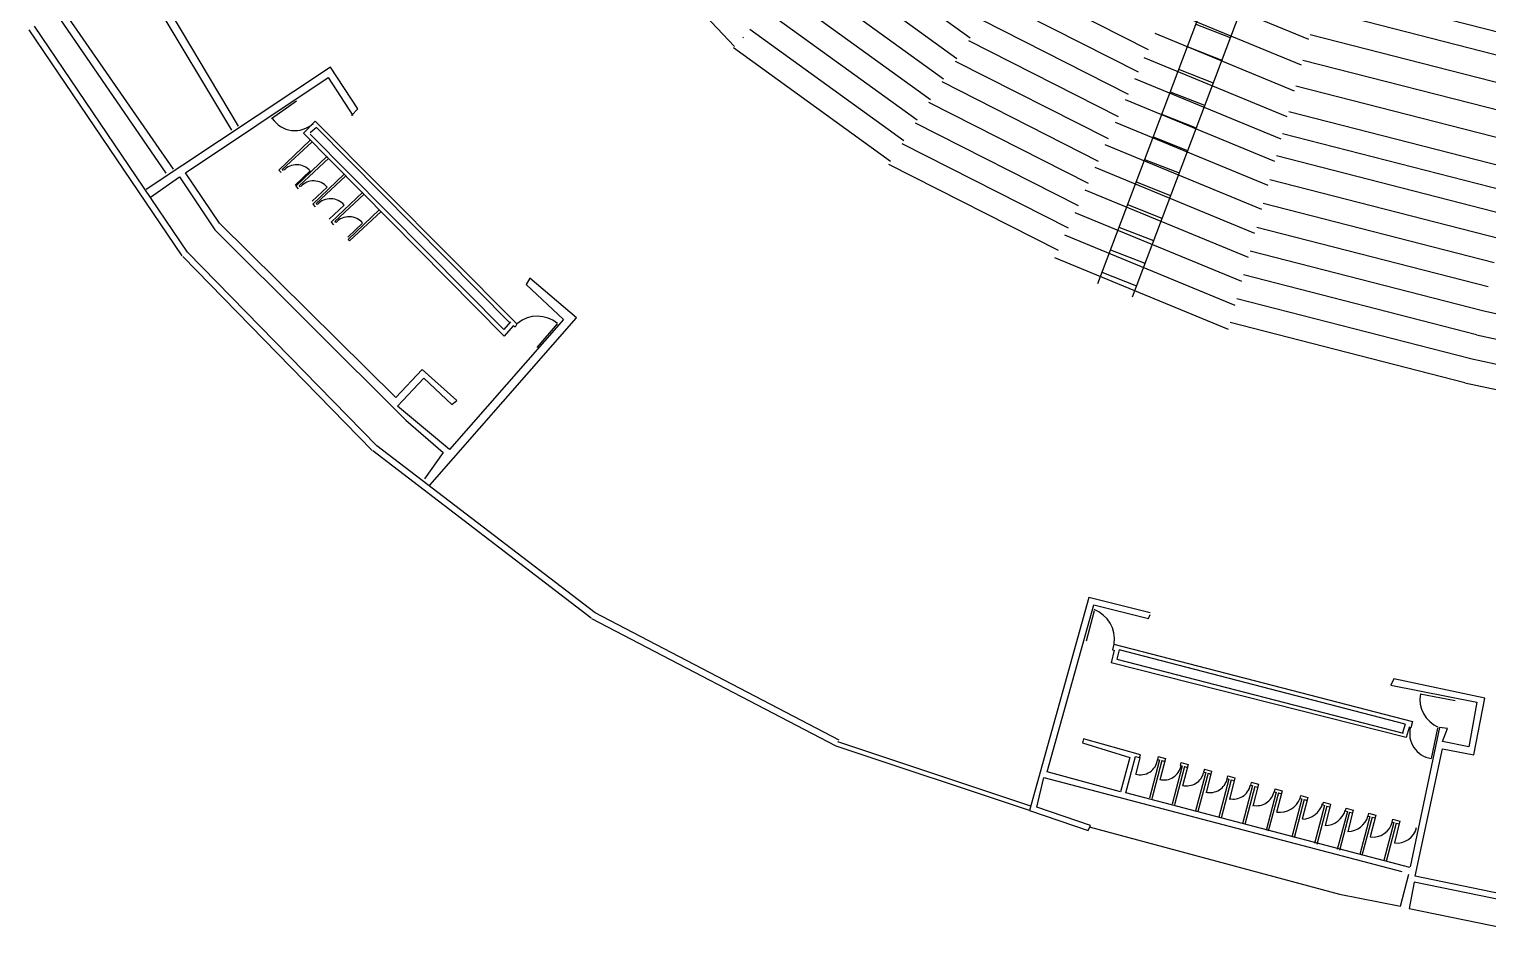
# Model space of a CAD drawing. Extents: x 12070 to 21316, y 9635 to 16827.
# Drawn here: x 12524 to 14416, y 9845 to 11035 of the extents above; entities that cross this region are included whole.
import ezdxf

# ---------------------------------------------------------------- set-up
doc = ezdxf.new("R2010")
doc.units = 0
doc.header["$LTSCALE"] = 192
doc.layers.add('EXIST', color=15, linetype='CONTINUOUS')

msp = doc.modelspace()

# ---------------------------------------------------------------- linework, layer by layer
at = {"layer": 'EXIST', "color": 0}
for p, q in [((14336, 11832.9), (13909.6, 10703.9)), ((14380.9, 11815.9), (13954.6, 10687)), ((12786.9, 10903.4), (12619.3, 11183.6)), ((12627.3, 11190.5), (12795, 10908.6)), ((13270, 11190.5), (13438.8, 11012.3)), ((13564.7, 11153.3), (13744.6, 11023.3)), ((13543.5, 11129.6), (13727.3, 10996.7)), ((13522.3, 11105.8), (13710.1, 10970)), ((13794.3, 11100.2), (13975.3, 11008.3)), ((14183.6, 11021.2), (14012.6, 11091.8)), ((14492.9, 11014.1), (14202.3, 11088.7)), ((13501.1, 11082.1), (13692.9, 10943.4)), ((13777, 11073.4), (13962.3, 10979.3)), ((12701.6, 10847.9), (12559.5, 11055)), ((12711.3, 10853.1), (12567.6, 11060.2)), ((13479.9, 11058.3), (13675.7, 10916.8)), ((13479.9, 11058.3), (13675.7, 10916.8)), ((14174.3, 10987.7), (13998.5, 11060.3)), ((14486, 10985.8), (14194.5, 11060.6)), ((12722.4, 10740.5), (12524, 11033.7)), ((12729.4, 10745.3), (12531.1, 11038.4)), ((13458.7, 11034.6), (13658.4, 10890.2)), ((13759.7, 11046.7), (13949.4, 10950.4)), ((14037, 11041.2), (14081.7, 11023.7)), ((13437.5, 11010.8), (13641.2, 10863.5)), ((13449.5, 11024.3), (13450.4, 11023.3)), ((13742.4, 11019.9), (13936.4, 10921.4)), ((14165.1, 10954.2), (13984.4, 11028.8)), ((14026, 11011.9), (14070.7, 10994.4)), ((14477.8, 10952.3), (14185.3, 11027.3)), ((13725.1, 10993.2), (13923.5, 10892.5)), ((14155.8, 10920.7), (13970.3, 10997.2)), ((14469.7, 10918.7), (14176.1, 10994.1)), ((12914.8, 10985.1), (12675.9, 10826.5)), ((12950.1, 10931.2), (12914.8, 10985.1)), ((14014.9, 10982.6), (14059.6, 10965.1)), ((12727, 10848.3), (12911.9, 10971.7)), ((12911.9, 10971.7), (12943.7, 10922.6)), ((13707.8, 10966.5), (13910.5, 10863.5)), ((14147.8, 10891.8), (13958.2, 10970)), ((14461.5, 10885.2), (14166.9, 10960.8)), ((12870.6, 10941.1), (12838.3, 10918.4)), ((13690.5, 10939.7), (13897.6, 10834.6)), ((14139.8, 10862.8), (13946, 10942.8)), ((14003.8, 10953.3), (14048.5, 10935.8)), ((12942, 10922.6), (12950.1, 10931.2)), ((13992.8, 10924.1), (14037.5, 10906.6)), ((14453.3, 10851.7), (14157.7, 10927.5)), ((12879.8, 10899.7), (12894.9, 10915)), ((13139.9, 10636.2), (12879.8, 10899.7)), ((12896.9, 10907.2), (12888.5, 10900)), ((12888.5, 10898.3), (13139.8, 10644.8)), ((12894.9, 10915), (13156.7, 10652.4)), ((13147.1, 10653.8), (12896.9, 10907.2)), ((13673.2, 10913), (13884.6, 10805.6)), ((14131.2, 10831.7), (13932.9, 10913.5)), ((14452.9, 10821), (14149.7, 10898.8)), ((12888.7, 10890.7), (12847.9, 10851.6)), ((12890.6, 10888), (12852.3, 10852.5)), ((13655.9, 10886.3), (13871.7, 10776.7)), ((14122.6, 10800.6), (13919.8, 10884.3)), ((13981.7, 10894.8), (14026.4, 10877.3)), ((12910.7, 10869.7), (12869.9, 10830.7)), ((12912.6, 10867.1), (12874.4, 10831.5)), ((13638.6, 10859.5), (13858.7, 10747.7)), ((13970.7, 10865.5), (14015.4, 10848)), ((14439.2, 10793.8), (14141.8, 10870.1)), ((12681.3, 10816.6), (12718.9, 10843)), ((12718.9, 10843), (12764.7, 10774.4)), ((12771.1, 10783), (12727, 10848.3)), ((12847.9, 10851.6), (12850.9, 10848.4)), ((12852.3, 10852.5), (12853.5, 10851.2)), ((12888.5, 10850.6), (12869.2, 10832.2)), ((12932.6, 10846.5), (12891.8, 10807.5)), ((12934.5, 10843.9), (12896.2, 10808.3)), ((14113.9, 10769.5), (13906.7, 10855)), ((12869.9, 10830.7), (12872.9, 10827.4)), ((12874.4, 10831.5), (12875.5, 10830.2)), ((12910.5, 10829.6), (12891.2, 10811.2)), ((12956.7, 10823.1), (12915.9, 10784.1)), ((14105.3, 10738.3), (13893.6, 10825.7)), ((13959.6, 10836.3), (14004.3, 10818.7)), ((14431.6, 10762.6), (14133.2, 10839.2)), ((12891.8, 10807.5), (12894.8, 10804.2)), ((12896.2, 10808.3), (12897.4, 10807)), ((12932.4, 10806.4), (12913.1, 10788)), ((12958.6, 10820.5), (12920.4, 10784.9)), ((13948.6, 10807), (13993.3, 10789.5)), ((14424, 10731.5), (14124.7, 10808.3)), ((12915.9, 10784.1), (12918.9, 10780.8)), ((12920.4, 10784.9), (12921.5, 10783.6)), ((12978.6, 10800.6), (12937.8, 10761.6)), ((12980.5, 10798), (12939.4, 10759.8)), ((14096.7, 10707.2), (13880.5, 10796.4)), ((12764.7, 10774.4), (13012.6, 10527.2)), ((12999.8, 10556.8), (12771.1, 10783)), ((12956.5, 10783), (12937.2, 10764.7)), ((14088.1, 10676.1), (13867.4, 10767.2)), ((13937.5, 10777.7), (13982.2, 10760.2)), ((14416.5, 10700.3), (14116.1, 10777.4)), ((12937.8, 10761.6), (12939.4, 10759.8)), ((13926.5, 10748.4), (13971.2, 10730.9)), ((14408.9, 10669.2), (14107.6, 10746.5)), ((12968.9, 10488), (12723.3, 10739.4)), ((12975, 10494), (12729.4, 10745.3)), ((14079.5, 10645), (13854.3, 10737.9)), ((13173.5, 10711.6), (13168.8, 10703.1)), ((13233.9, 10660.2), (13173.5, 10711.6)), ((13915.4, 10719.2), (13960.1, 10701.7)), ((14401.3, 10638), (14099, 10715.6)), ((13168.8, 10703.1), (13217.2, 10657.9)), ((14393.7, 10606.9), (14090.5, 10684.7)), ((13043.9, 10443), (13233.9, 10660.2)), ((13217.2, 10657.9), (13069.1, 10489)), ((13148.3, 10654.6), (13139.8, 10644.8)), ((13156.7, 10652.4), (13154.3, 10648)), ((13209, 10652), (13182.4, 10621.6)), ((14386.1, 10575.8), (14081.9, 10653.8)), ((14702.5, 10605.3), (14408.8, 10668.9)), ((13151.6, 10649.6), (13139.9, 10636.2)), ((13154.3, 10648), (13151.6, 10649.6)), ((14695.8, 10574), (14401.2, 10637.7)), ((14689, 10542.7), (14393.6, 10606.6)), ((13033.7, 10593.1), (12999.8, 10556.8)), ((13001.9, 10545.2), (13035.8, 10581.5)), ((13078.6, 10552.9), (13033.7, 10593.1)), ((13035.8, 10581.5), (13072.1, 10547.6)), ((14682.2, 10511.4), (14386, 10575.4)), ((13069.1, 10489), (13001.9, 10545.2)), ((13072.1, 10547.6), (13078.6, 10552.9)), ((13012.6, 10527.2), (13060.9, 10485.4)), ((13252.8, 10270.3), (12969.8, 10487.2)), ((13258, 10277.1), (12975, 10494)), ((13060.9, 10485.4), (13036.9, 10451.1)), ((13898.6, 10296.9), (13821.4, 10020.8)), ((13977.9, 10277.1), (13898.6, 10296.9)), ((13574.4, 10112), (13258, 10277.1)), ((13844.3, 10070.8), (13904.9, 10287.5)), ((13905.2, 10279.6), (13895.1, 10240.5)), ((13904.9, 10287.5), (13975.8, 10269.8)), ((13975.8, 10269.8), (13977.9, 10275)), ((13570.9, 10104.2), (13254, 10269.5)), ((13930.9, 10236.7), (13929.3, 10229.3)), ((13930.8, 10236.4), (14318, 10136.1)), ((13931.1, 10228.8), (13927.4, 10212.5)), ((13929.2, 10229.3), (13931.1, 10228.8)), ((13937.6, 10229), (13934.9, 10216.9)), ((13934.9, 10216.9), (14305.9, 10121.2)), ((14308.8, 10132.8), (13937.6, 10229)), ((14310.2, 10115.6), (13927.4, 10212.5)), ((14294, 10191.4), (14290.1, 10183.5)), ((14290.1, 10183.5), (14401.7, 10161.2)), ((14412.2, 10166.4), (14294, 10191.4)), ((14328.1, 10172.1), (14373.7, 10163.2)), ((14401.7, 10161.2), (14391.2, 10103.5)), ((14397.8, 10093), (14412.2, 10166.4)), ((14308.8, 10132.9), (14305.4, 10121.3)), ((14314, 10128.5), (14310.2, 10115.6)), ((14316, 10128), (14314, 10128.6)), ((14353.1, 10128.4), (14315, 9947.4)), ((14318, 10136.1), (14316, 10128)), ((14350.6, 10127.6), (14342.6, 10088.2)), ((14363.6, 10127.1), (14353.1, 10128.4)), ((14357, 10110), (14363.6, 10127.1)), ((13821.4, 10020.8), (13570.9, 10104.2)), ((13823.3, 10026.4), (13572.8, 10109.9)), ((13891.3, 10113.5), (13890.2, 10108.3)), ((13890.2, 10108.3), (13951.8, 10089.5)), ((13965.4, 10092.7), (13891.3, 10113.5)), ((14391.2, 10103.5), (14357, 10110)), ((13951.8, 10089.5), (13939.3, 10044.7)), ((13946.6, 10043.7), (13959.1, 10090.6)), ((13959.1, 10090.6), (13964.3, 10089.5)), ((13964.6, 10089.6), (13959.4, 10068.2)), ((13964.3, 10089.5), (13965.4, 10092.7)), ((13990.2, 10086.3), (13977, 10036.8)), ((13993.2, 10085.4), (13980, 10035.7)), ((13988.5, 10090.6), (13987.5, 10086.9)), ((13987.6, 10086.9), (13990.2, 10086.2)), ((13988.5, 10090.7), (13997.9, 10088.1)), ((13997.9, 10088.2), (13990.7, 10059.9)), ((13993.2, 10085.4), (13996.9, 10084.4)), ((14321.6, 9935.5), (14357, 10100.8)), ((14357, 10100.8), (14397.8, 10093)), ((13939.3, 10044.7), (13844.3, 10070.8)), ((14019.6, 10078.5), (14006.5, 10029)), ((14022.7, 10077.6), (14009.5, 10027.9)), ((14017.9, 10082.8), (14017, 10079.2)), ((14017, 10079.1), (14019.6, 10078.4)), ((14018, 10082.9), (14027.3, 10080.4)), ((14027.3, 10080.4), (14020.1, 10052.2)), ((14022.7, 10077.6), (14026.4, 10076.6)), ((14050, 10069.8), (14036.9, 10020.3)), ((14053, 10068.9), (14039.9, 10019.2)), ((14048.3, 10074.1), (14047.3, 10070.5)), ((14047.4, 10070.4), (14050, 10069.7)), ((14048.4, 10074.2), (14057.7, 10071.7)), ((14057.7, 10071.7), (14050.5, 10043.5)), ((14053, 10068.9), (14056.7, 10067.9)), ((14078.4, 10065.7), (14077.5, 10062)), ((14078.5, 10065.7), (14087.8, 10063.2)), ((13830.8, 10024.9), (13840.2, 10063.5)), ((13840.2, 10063.5), (14304.5, 9941.5)), ((14080.1, 10061.4), (14067, 10011.9)), ((14083.2, 10060.4), (14070, 10010.8)), ((14077.6, 10062), (14080.1, 10061.3)), ((14087.8, 10063.2), (14080.7, 10035)), ((14083.2, 10060.4), (14086.9, 10059.4)), ((14110.7, 10052.9), (14097.6, 10003.4)), ((14113.8, 10052), (14100.6, 10002.3)), ((14109, 10057.2), (14108.1, 10053.5)), ((14108.2, 10053.5), (14110.7, 10052.8)), ((14109.1, 10057.3), (14118.4, 10054.7)), ((14118.5, 10054.8), (14111.3, 10026.5)), ((14113.8, 10052), (14117.5, 10051)), ((14139.6, 10048.7), (14138.7, 10045.1)), ((14139.7, 10048.8), (14149.1, 10046.3)), ((14149.1, 10046.3), (14141.9, 10018.1)), ((14314.9, 9946.8), (13946.6, 10043.7)), ((14141.4, 10044.4), (14128.2, 9994.9)), ((14144.4, 10043.5), (14131.2, 9993.8)), ((14138.8, 10045), (14141.3, 10044.3)), ((14144.4, 10043.5), (14148.1, 10042.5)), ((14174.8, 10035.7), (14161.7, 9986.2)), ((14177.9, 10034.8), (14164.7, 9985.1)), ((14173.1, 10040), (14172.1, 10036.4)), ((14172.2, 10036.3), (14174.8, 10035.6)), ((14173.2, 10040.1), (14182.5, 10037.6)), ((14182.5, 10037.6), (14175.3, 10009.4)), ((14177.9, 10034.8), (14181.5, 10033.8)), ((14204.2, 10027.3), (14191.1, 9977.8)), ((14202.5, 10031.6), (14201.6, 10027.9)), ((14201.7, 10027.9), (14204.2, 10027.2)), ((14202.6, 10031.6), (14211.9, 10029.1)), ((14211.9, 10029.1), (14204.8, 10000.9)), ((13821.4, 10020.8), (13897.6, 9994.7)), ((13900.7, 10001), (13830.8, 10024.9)), ((14207.3, 10026.3), (14194.1, 9976.7)), ((14207.3, 10026.3), (14211, 10025.3)), ((14233.7, 10019.5), (14220.5, 9970)), ((14236.7, 10018.6), (14223.5, 9968.9)), ((14231.9, 10023.8), (14231, 10020.1)), ((14231.1, 10020.1), (14233.6, 10019.4)), ((14232, 10023.9), (14241.4, 10021.3)), ((14241.4, 10021.4), (14234.2, 9993.1)), ((14236.7, 10018.6), (14240.4, 10017.6)), ((14262.8, 10012.9), (14249.7, 9963.4)), ((14265.9, 10012), (14252.7, 9962.3)), ((14261.1, 10017.2), (14260.2, 10013.5)), ((14260.2, 10013.5), (14262.8, 10012.8)), ((14261.2, 10017.3), (14270.5, 10014.7)), ((14270.5, 10014.8), (14263.3, 9986.5)), ((14265.9, 10012), (14269.6, 10011)), ((14292.4, 10009.5), (14291.5, 10005.9)), ((14292.5, 10009.6), (14301.9, 10007)), ((13897.6, 9994.7), (13900.7, 10001)), ((13899, 9999.5), (14223.5, 9911.9)), ((14294.2, 10005.2), (14281, 9955.7)), ((14297.2, 10004.3), (14284, 9954.6)), ((14291.6, 10005.8), (14294.1, 10005.1)), ((14301.9, 10007.1), (14294.7, 9978.8)), ((14297.2, 10004.3), (14300.9, 10003.3)), ((14302.8, 9896.6), (14313.5, 9938)), ((14556.7, 9887), (14321.6, 9935.5)), ((14320.3, 9927.7), (14313.7, 9893.6)), ((14551.4, 9880.5), (14320.3, 9927.7)), ((14223.5, 9911.9), (14302.8, 9896.6)), ((14313.7, 9893.6), (14548.8, 9845))]:
    msp.add_line(p, q, dxfattribs=at)
for centre, radius, start, end in [((12868.6, 10938.1), 35.1, 213.5394, 312.3688), ((12871, 10835.7), 23, 40.2958, 136.9286), ((12893, 10814.7), 23, 40.2958, 136.9286), ((12914.9, 10791.5), 23, 40.2958, 136.9286), ((12939, 10768.2), 23, 40.2958, 136.9286), ((13183.3, 10621.5), 40.6, 50.2415, 129.4967), ((13889.7, 10242.4), 42.1, 352.776, 68.4413), ((14367.7, 10165.3), 39.9, 170.3056, 246.3002), ((14347.2, 10120.5), 32.7, 165.4885, 261.412), ((13965.5, 10089.1), 22.1, 252.8068, 353.4121), ((13995.7, 10083.1), 22.8, 256.7275, 347.8367), ((14025.2, 10075.4), 22.8, 256.7275, 347.8367), ((14055.5, 10066.7), 22.8, 256.7275, 347.8367), ((14085.7, 10058.2), 22.8, 256.7275, 347.8367), ((14116.3, 10049.7), 22.8, 256.7275, 347.8367), ((14146.1, 10046.2), 27.9, 261.8636, 340.1362), ((14175.2, 10036.9), 27.3, 270.8145, 344.509), ((14204.6, 10028.4), 27.3, 270.8145, 344.509), ((14234.1, 10020.7), 27.3, 270.8145, 344.509), ((14266.9, 10011.9), 25.8, 262.0888, 347.189), ((14298.3, 10004.2), 25.8, 262.0888, 347.189)]:
    msp.add_arc(centre, radius, start, end, dxfattribs=at)

doc.saveas('drawing.dxf')
